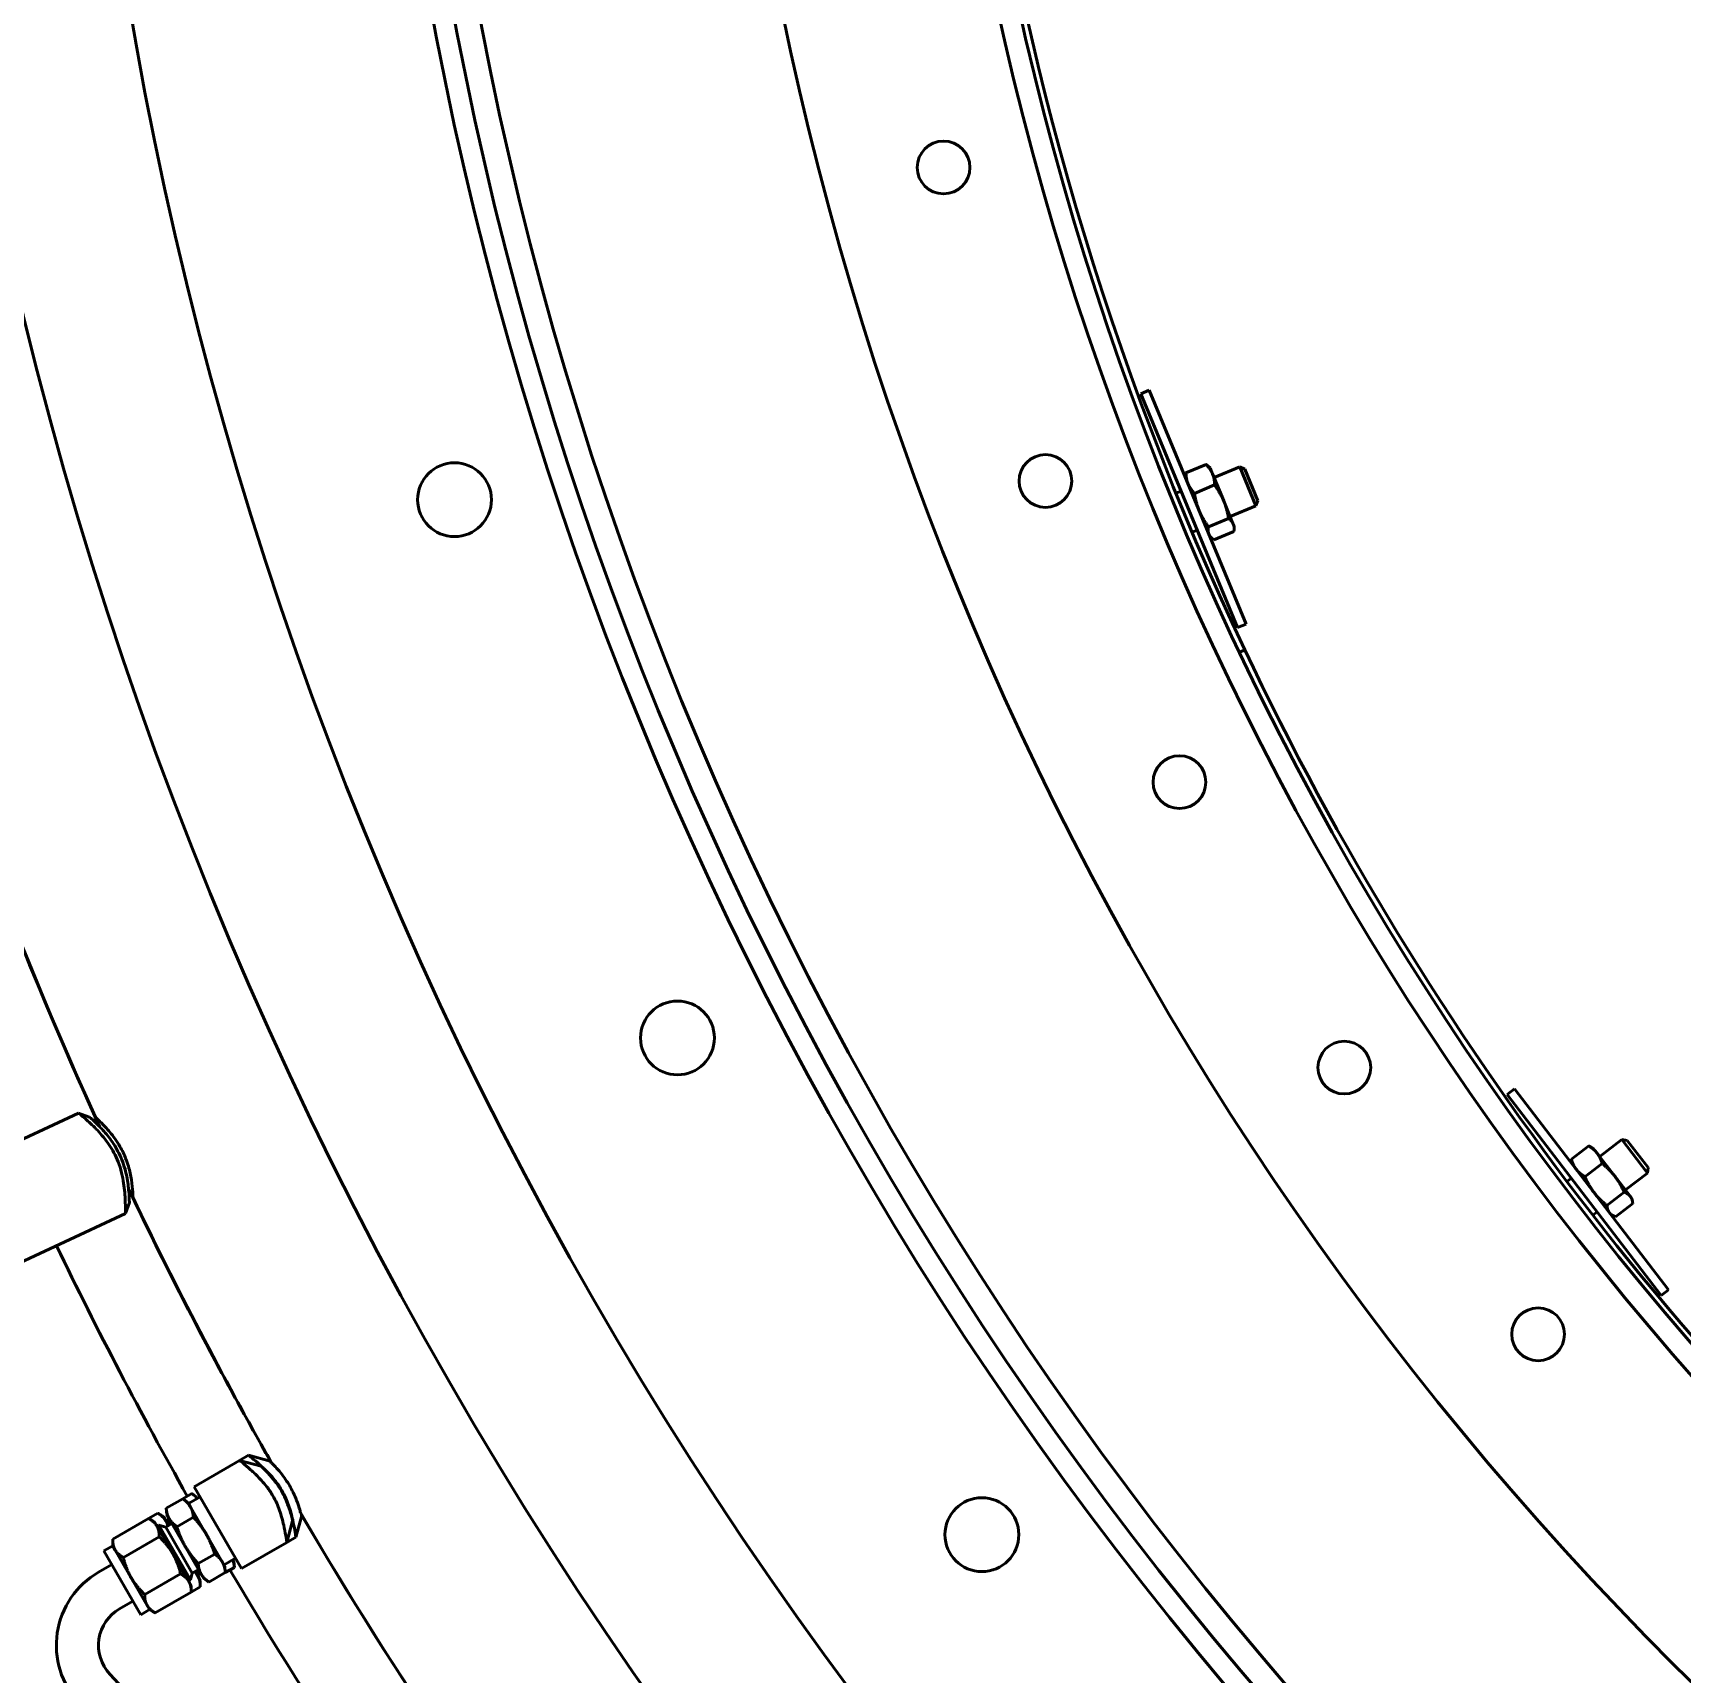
# Model space of a CAD drawing. Header units: inches. Extents: x 11 to 1621, y 11 to 1332.
# Drawn here: x 1200.35 to 1219.9, y 330.87 to 350.31 of the extents above; entities that cross this region are included whole.
import ezdxf

# ---------------------------------------------------------------- set-up
doc = ezdxf.new("R2010")
doc.units = ezdxf.units.IN
doc.header["$LTSCALE"] = 48
doc.header["$MEASUREMENT"] = 0
doc.layers.add('Visible (ANSI)', color=7, linetype='Continuous', lineweight=50)

msp = doc.modelspace()

# ---------------------------------------------------------------- linework, layer by layer
at = {"layer": 'Visible (ANSI)'}
for p, q in [((1213.483076, 346.039067), (1213.584148, 346.080933)), ((1213.483076, 346.039067), (1214.631126, 343.267428)), ((1213.584148, 346.080933), (1214.732199, 343.309294)), ((1214.018877, 345.102095), (1214.258066, 345.20117)), ((1214.303841, 345.161348), (1214.278707, 345.18438)), ((1214.333496, 345.089754), (1214.303841, 345.161348)), ((1214.351677, 345.045863), (1214.655336, 345.171643)), ((1214.846678, 344.709703), (1214.655336, 345.171643)), ((1214.715682, 345.145562), (1214.655336, 345.171643)), ((1214.715682, 345.145562), (1214.870907, 344.770816)), ((1214.014667, 345.041568), (1214.016154, 345.075627)), ((1214.119753, 344.858559), (1214.358942, 344.957634)), ((1214.466079, 344.769672), (1214.333496, 345.089754)), ((1213.900191, 344.858852), (1213.96143, 344.884218)), ((1214.57993, 344.494811), (1214.466079, 344.769672)), ((1214.870907, 344.770816), (1214.846678, 344.709703)), ((1214.284042, 344.46193), (1214.523231, 344.561005)), ((1214.543019, 344.583923), (1214.846678, 344.709703)), ((1214.091533, 344.396912), (1214.152772, 344.422278)), ((1214.30168, 344.348658), (1214.326814, 344.325627)), ((1214.347455, 344.308836), (1214.586644, 344.407912)), ((1214.590854, 344.468438), (1214.57993, 344.494811)), ((1214.590854, 344.468438), (1214.589367, 344.43438)), ((1214.631126, 343.267428), (1214.732199, 343.309294)), ((1214.658068, 342.978312), (1214.714559, 343.005052)), ((1217.825978, 337.733782), (1217.912771, 337.80038)), ((1217.825978, 337.733782), (1219.652263, 335.353722)), ((1217.912771, 337.80038), (1219.739056, 335.42032)), ((1199.132752, 336.692988), (1200.894999, 337.514738)), ((1200.894999, 337.514738), (1201.025154, 337.466479)), ((1218.586029, 336.967411), (1218.791425, 337.125018)), ((1218.845948, 337.0984), (1218.815708, 337.114142)), ((1218.922043, 336.999231), (1219.182801, 337.199318)), ((1219.487182, 336.802641), (1219.182801, 337.199318)), ((1219.24784, 337.189744), (1219.182801, 337.199318)), ((1219.24784, 337.189744), (1219.494768, 336.867942)), ((1218.597628, 336.907858), (1218.590249, 336.941141)), ((1218.746499, 336.758282), (1218.951896, 336.915888)), ((1218.893122, 337.036921), (1218.845948, 337.0984)), ((1219.10403, 336.76206), (1218.893122, 337.036921)), ((1218.534343, 336.701739), (1218.58693, 336.74209)), ((1219.285141, 336.526031), (1219.10403, 336.76206)), ((1219.226423, 336.602554), (1219.487182, 336.802641)), ((1219.494768, 336.867942), (1219.487182, 336.802641)), ((1219.007845, 336.417689), (1219.213242, 336.575295)), ((1219.302519, 336.503385), (1219.285141, 336.526031)), ((1201.497436, 336.453667), (1201.450742, 336.322943)), ((1218.838724, 336.305062), (1218.891311, 336.345413)), ((1219.108721, 336.286225), (1219.314118, 336.443831)), ((1219.302519, 336.503385), (1219.309897, 336.470102)), ((1199.688495, 335.501194), (1201.450742, 336.322943)), ((1219.054199, 336.312843), (1219.084438, 336.297101)), ((1219.652263, 335.353722), (1219.739056, 335.42032)), ((1202.80381, 333.396459), (1202.910791, 333.458224)), ((1202.910791, 333.458224), (1203.16692, 333.389594)), ((1202.266838, 333.086438), (1202.80381, 333.396459)), ((1202.80381, 333.396459), (1203.05994, 333.327829)), ((1202.826838, 332.11649), (1202.266838, 333.086438)), ((1202.129218, 332.943684), (1201.934033, 332.830994)), ((1201.940542, 332.7566), (1201.934033, 332.830994)), ((1202.236198, 333.005449), (1202.129218, 332.943684)), ((1202.19039, 332.90085), (1202.129218, 332.943684)), ((1202.219697, 332.850089), (1202.19039, 332.90085)), ((1202.336838, 332.965195), (1202.19914, 332.885695)), ((1202.40914, 332.521964), (1202.219697, 332.850089)), ((1202.29737, 332.962615), (1202.236198, 333.005449)), ((1202.30612, 332.94746), (1202.29737, 332.962615)), ((1201.725636, 332.710676), (1201.299683, 332.464752)), ((1201.832616, 332.772441), (1201.725636, 332.710676)), ((1201.793318, 332.6716), (1201.725636, 332.710676)), ((1201.822625, 332.620839), (1201.793318, 332.6716)), ((1202.012068, 332.292714), (1201.822625, 332.620839)), ((1201.824568, 332.617473), (1201.846608, 332.630198)), ((1201.900298, 332.733365), (1201.832616, 332.772441)), ((1202.221608, 331.980679), (1201.846608, 332.630198)), ((1201.927955, 332.608402), (1201.846608, 332.630198)), ((1201.929605, 332.682604), (1201.900298, 332.733365)), ((1201.927955, 332.608402), (1202.001567, 332.650902)), ((1201.961323, 332.627667), (1201.929605, 332.682604)), ((1201.931548, 332.679238), (1201.953588, 332.691963)), ((1201.940542, 332.7566), (1201.969849, 332.705839)), ((1201.983363, 332.640392), (1201.953588, 332.691963)), ((1201.982302, 332.68427), (1201.953588, 332.691963)), ((1201.969849, 332.705839), (1202.159292, 332.377714)), ((1202.255513, 332.724934), (1202.060329, 332.612244)), ((1203.43244, 332.68264), (1203.36381, 332.426511)), ((1203.53942, 332.744405), (1203.470791, 332.488276)), ((1201.299683, 332.3866), (1201.299683, 332.464752)), ((1201.851932, 332.491926), (1201.425979, 332.246002)), ((1202.243405, 332.062026), (1201.927955, 332.608402)), ((1202.598583, 332.193839), (1202.40914, 332.521964)), ((1202.826838, 332.11649), (1203.36381, 332.426511)), ((1203.36381, 332.426511), (1203.470791, 332.488276)), ((1201.19576, 332.3266), (1201.299683, 332.3866)), ((1201.63326, 331.568828), (1201.19576, 332.3266)), ((1201.299683, 332.3866), (1201.32899, 332.335839)), ((1201.32899, 332.335839), (1201.518433, 332.007714)), ((1202.201511, 331.964589), (1202.012068, 332.292714)), ((1202.159292, 332.377714), (1202.348735, 332.049589)), ((1202.508104, 332.287434), (1202.31292, 332.174744)), ((1202.756838, 332.237733), (1202.61914, 332.158233)), ((1201.131789, 332.07316), (1201.28951, 332.16422)), ((1202.104522, 332.054426), (1201.678569, 331.808502)), ((1202.243405, 332.062026), (1202.221608, 331.980679)), ((1202.243405, 332.062026), (1202.317017, 332.104526)), ((1202.308491, 332.026354), (1202.276773, 332.081291)), ((1202.328588, 332.042444), (1202.298813, 332.094016)), ((1202.306548, 332.029719), (1202.328588, 332.042444)), ((1202.336282, 332.071158), (1202.328588, 332.042444)), ((1202.348735, 332.049589), (1202.378042, 331.998828)), ((1202.634399, 332.068684), (1202.439215, 331.955994)), ((1202.62789, 332.143078), (1202.598583, 332.193839)), ((1202.62789, 332.143078), (1202.634399, 332.068684)), ((1202.741379, 332.130449), (1202.634399, 332.068684)), ((1202.73487, 332.204843), (1202.72612, 332.219998)), ((1202.73487, 332.204843), (1202.741379, 332.130449)), ((1201.518433, 332.007714), (1201.707876, 331.679589)), ((1202.230818, 331.835676), (1201.804865, 331.589752)), ((1202.199568, 331.967954), (1202.221608, 331.980679)), ((1202.230818, 331.913828), (1202.201511, 331.964589)), ((1202.230818, 331.913828), (1202.230818, 331.835676)), ((1202.337798, 331.897441), (1202.230818, 331.835676)), ((1202.337798, 331.975593), (1202.308491, 332.026354)), ((1202.337798, 331.975593), (1202.337798, 331.897441)), ((1202.378042, 331.998828), (1202.439215, 331.955994)), ((1201.381789, 331.640147), (1201.53951, 331.731207)), ((1201.707876, 331.679589), (1201.737183, 331.628828)), ((1201.63326, 331.568828), (1201.737183, 331.628828)), ((1201.737183, 331.628828), (1201.804865, 331.589752)), ((1202.157566, 329.910168), (1201.266112, 330.866135))]:
    msp.add_line(p, q, dxfattribs=at)
for centre, radius in [((1247.196979, 358.380235), 48.3125), ((1247.196979, 358.380235), 46.34375), ((1247.196979, 358.380235), 42.829288), ((1247.196979, 358.380235), 42.579288), ((1247.196979, 358.380235), 42.279288), ((1247.196979, 358.380235), 38.75), ((1247.196979, 358.380235), 36.25), ((1247.196979, 358.380235), 36), ((1211.14589, 348.720374), 0.3125), ((1205.350493, 344.783487), 0.4375), ((1212.353112, 345.004927), 0.3125), ((1213.94209, 341.436022), 0.3125), ((1207.992692, 338.404653), 0.4375), ((1215.895417, 338.052762), 0.3125), ((1218.191689, 334.892214), 0.3125), ((1211.600232, 332.517684), 0.4375)]:
    msp.add_circle(centre, radius, dxfattribs=at)
for centre, radius, start, end in [((1247.196979, 358.380235), 35.9375, 169.67, 205.33), ((1247.196979, 358.380235), 50.62647, 185.6707611, 204.5383137), ((1247.196979, 358.380235), 50.625, 185.6709263, 204.4029813), ((1247.196979, 358.380235), 35.9375, 205.33, 229.67), ((1247.196979, 358.380235), 50.62647, 205.4616863, 209.5835238), ((1247.196979, 358.380235), 50.625, 205.5970187, 209.6109516), ((1247.196979, 358.380235), 51.6875, 205.7288608, 209.4399956), ((1247.196979, 358.380235), 50.625, 210.3890484, 225.601263), ((1247.196979, 358.380235), 50.62647, 210.4164762, 225.3961106), ((1201.631789, 331.207134), 1, 120, 223), ((1247.196979, 358.380235), 51.6875, 210.5600044, 218.3089684), ((1201.631789, 331.207134), 0.5, 120, 223)]:
    msp.add_arc(centre, radius, start, end, dxfattribs=at)
for points, weights in [([(1214.258066, 345.20117), (1214.269492, 345.192823), (1214.278707, 345.18438)], [1, 1.01005189042, 1.01477953359]), ([(1214.333496, 345.089754), (1214.310088, 345.146267), (1214.258066, 345.20117)], [1, 1.0379548493, 1]), ([(1214.016154, 345.075627), (1214.016699, 345.088113), (1214.018877, 345.102095)], [1.01477953359, 1.01005189042, 1]), ([(1214.018877, 345.102095), (1214.020914, 345.026487), (1214.044322, 344.969974)], [1, 1.0379548493, 1]), ([(1214.044322, 344.969974), (1214.067731, 344.913462), (1214.119753, 344.858559)], [1, 1.0379548493, 1]), ([(1214.358942, 344.957634), (1214.356905, 345.033242), (1214.333496, 345.089754)], [1, 1.0379548493, 1]), ([(1214.466079, 344.769672), (1214.427956, 344.86171), (1214.358942, 344.957634)], [1, 1.0379548493, 1]), ([(1214.119753, 344.858559), (1214.138781, 344.74193), (1214.176905, 344.649892)], [1, 1.0379548493, 1]), ([(1214.523231, 344.561005), (1214.504202, 344.677634), (1214.466079, 344.769672)], [1, 1.0379548493, 1]), ([(1214.176905, 344.649892), (1214.215028, 344.557854), (1214.284042, 344.46193)], [1, 1.0379548493, 1]), ([(1214.57993, 344.494811), (1214.565215, 344.530336), (1214.523231, 344.561005)], [1, 1.0379548493, 1]), ([(1214.284042, 344.46193), (1214.276041, 344.410556), (1214.290756, 344.375031)], [1, 1.0379548493, 1]), ([(1214.290756, 344.375031), (1214.305471, 344.339505), (1214.347455, 344.308836)], [1, 1.0379548493, 1]), ([(1214.586644, 344.407912), (1214.594645, 344.459285), (1214.57993, 344.494811)], [1, 1.0379548493, 1]), ([(1218.791425, 337.125018), (1218.804622, 337.119913), (1218.815708, 337.114142)], [1, 1.01005189042, 1.01477953359]), ([(1218.893122, 337.036921), (1218.855885, 337.08545), (1218.791425, 337.125018)], [1, 1.0379548493, 1]), ([(1218.590249, 336.941141), (1218.587544, 336.953343), (1218.586029, 336.967411)], [1.01477953359, 1.01005189042, 1]), ([(1218.586029, 336.967411), (1218.607565, 336.894907), (1218.644802, 336.846379)], [1, 1.0379548493, 1]), ([(1218.951896, 336.915888), (1218.930359, 336.988393), (1218.893122, 337.036921)], [1, 1.0379548493, 1]), ([(1219.10403, 336.76206), (1219.043385, 336.841095), (1218.951896, 336.915888)], [1, 1.0379548493, 1]), ([(1218.644802, 336.846379), (1218.68204, 336.79785), (1218.746499, 336.758282)], [1, 1.0379548493, 1]), ([(1218.746499, 336.758282), (1218.795065, 336.650553), (1218.855711, 336.571518)], [1, 1.0379548493, 1]), ([(1219.213242, 336.575295), (1219.164676, 336.683025), (1219.10403, 336.76206)], [1, 1.0379548493, 1]), ([(1218.855711, 336.571518), (1218.916356, 336.492483), (1219.007845, 336.417689)], [1, 1.0379548493, 1]), ([(1219.285141, 336.526031), (1219.261733, 336.556538), (1219.213242, 336.575295)], [1, 1.0379548493, 1]), ([(1219.314118, 336.443831), (1219.30855, 336.495525), (1219.285141, 336.526031)], [1, 1.0379548493, 1]), ([(1219.007845, 336.417689), (1219.013413, 336.365995), (1219.036822, 336.335489)], [1, 1.0379548493, 1]), ([(1219.036822, 336.335489), (1219.06023, 336.304983), (1219.108721, 336.286225)], [1, 1.0379548493, 1]), ([(1201.934033, 332.830994), (1201.940542, 332.7566), (1201.969849, 332.705839)], [1, 1.0379548493, 1]), ([(1202.219697, 332.850089), (1202.19039, 332.90085), (1202.129218, 332.943684)], [1, 1.0379548493, 1]), ([(1202.255513, 332.724934), (1202.249004, 332.799328), (1202.219697, 332.850089)], [1, 1.0379548493, 1]), ([(1202.303027, 332.945673), (1202.277124, 332.976792), (1202.236198, 333.005449)], [1.01701646495, 1.02507774964, 1]), ([(1201.822625, 332.620839), (1201.793318, 332.6716), (1201.725636, 332.710676)], [1, 1.0379548493, 1]), ([(1201.851932, 332.491926), (1201.851932, 332.570078), (1201.822625, 332.620839)], [1, 1.0379548493, 1]), ([(1201.929605, 332.682604), (1201.900298, 332.733365), (1201.832616, 332.772441)], [1, 1.0379548493, 1]), ([(1201.95231, 332.622463), (1201.945144, 332.65569), (1201.929605, 332.682604)], [1.01894418765, 1.01977162407, 1]), ([(1201.969849, 332.705839), (1201.999156, 332.655078), (1202.060329, 332.612244)], [1, 1.0379548493, 1]), ([(1202.40914, 332.521964), (1202.350526, 332.623486), (1202.255513, 332.724934)], [1, 1.0379548493, 1]), ([(1201.299683, 332.464752), (1201.299683, 332.3866), (1201.32899, 332.335839)], [1, 1.0379548493, 1]), ([(1202.012068, 332.292714), (1201.953454, 332.394236), (1201.851932, 332.491926)], [1, 1.0379548493, 1]), ([(1202.060329, 332.612244), (1202.100678, 332.479236), (1202.159292, 332.377714)], [1, 1.0379548493, 1]), ([(1202.508104, 332.287434), (1202.467754, 332.420442), (1202.40914, 332.521964)], [1, 1.0379548493, 1]), ([(1201.32899, 332.335839), (1201.358297, 332.285078), (1201.425979, 332.246002)], [1, 1.0379548493, 1]), ([(1201.425979, 332.246002), (1201.459819, 332.109236), (1201.518433, 332.007714)], [1, 1.0379548493, 1]), ([(1202.104522, 332.054426), (1202.070682, 332.191192), (1202.012068, 332.292714)], [1, 1.0379548493, 1]), ([(1202.159292, 332.377714), (1202.217906, 332.276192), (1202.31292, 332.174744)], [1, 1.0379548493, 1]), ([(1202.598583, 332.193839), (1202.569276, 332.2446), (1202.508104, 332.287434)], [1, 1.0379548493, 1]), ([(1202.201511, 331.964589), (1202.172204, 332.01535), (1202.104522, 332.054426)], [1, 1.0379548493, 1]), ([(1202.308491, 332.026354), (1202.292952, 332.053268), (1202.26776, 332.076088)], [1, 1.01977162407, 1.01894418765]), ([(1202.31292, 332.174744), (1202.319428, 332.10035), (1202.348735, 332.049589)], [1, 1.0379548493, 1]), ([(1202.348735, 332.049589), (1202.378042, 331.998828), (1202.439215, 331.955994)], [1, 1.0379548493, 1]), ([(1202.634399, 332.068684), (1202.62789, 332.143078), (1202.598583, 332.193839)], [1, 1.0379548493, 1]), ([(1202.741379, 332.130449), (1202.737025, 332.18022), (1202.723027, 332.218212)], [1, 1.02507774964, 1.01701646495]), ([(1201.518433, 332.007714), (1201.577047, 331.906192), (1201.678569, 331.808502)], [1, 1.0379548493, 1]), ([(1202.230818, 331.835676), (1202.230818, 331.913828), (1202.201511, 331.964589)], [1, 1.0379548493, 1]), ([(1202.337798, 331.897441), (1202.337798, 331.975593), (1202.308491, 332.026354)], [1, 1.0379548493, 1]), ([(1201.678569, 331.808502), (1201.678569, 331.73035), (1201.707876, 331.679589)], [1, 1.0379548493, 1]), ([(1201.707876, 331.679589), (1201.737183, 331.628828), (1201.804865, 331.589752)], [1, 1.0379548493, 1])]:
    msp.add_rational_spline(points, weights, degree=2, dxfattribs=at)
for points, knots in [([(1200.894999, 337.514738), (1200.894999, 337.514738), (1200.902199, 337.508839), (1200.930053, 337.485507), (1200.951048, 337.467771), (1201.012966, 337.41316), (1201.05816, 337.371742), (1201.150022, 337.276772), (1201.19647, 337.223684), (1201.282873, 337.103714), (1201.321726, 337.03657), (1201.387055, 336.883201), (1201.41024, 336.796173), (1201.438059, 336.634453), (1201.444302, 336.559731), (1201.450448, 336.437754), (1201.450811, 336.389428), (1201.450902, 336.335355), (1201.45075, 336.322955), (1201.450743, 336.322944)], [-10.724766538, -10.724766538, -10.724766538, -10.724766538, -10.296575949, -10.296575949, -9.848669821, -9.848669821, -9.213224056, -9.213224056, -8.599769959, -8.599769959, -7.951993889, -7.951993889, -7.199394846, -7.199394846, -6.505420217, -6.505420217, -5.859700342, -5.859700342, -5.363383567, -5.363383567, -5.363383567, -5.363383567]), ([(1201.497436, 336.453667), (1201.497442, 336.453663), (1201.497265, 336.462529), (1201.495874, 336.502523), (1201.494414, 336.53903), (1201.486198, 336.636249), (1201.478993, 336.698198), (1201.450807, 336.837448), (1201.428358, 336.915118), (1201.368536, 337.053869), (1201.333929, 337.115249), (1201.259657, 337.223457), (1201.220851, 337.270567), (1201.146684, 337.352475), (1201.111664, 337.386763), (1201.065285, 337.430538), (1201.050083, 337.444261), (1201.030168, 337.462093), (1201.025154, 337.466479), (1201.025154, 337.466479)], [5.363383567, 5.363383567, 5.363383567, 5.363383567, 5.859700342, 5.859700342, 6.505420217, 6.505420217, 7.199394846, 7.199394846, 7.951993889, 7.951993889, 8.599769959, 8.599769959, 9.213224056, 9.213224056, 9.848669821, 9.848669821, 10.296575949, 10.296575949, 10.724766538, 10.724766538, 10.724766538, 10.724766538]), ([(1201.094707, 337.464424), (1201.094707, 337.464424), (1201.097745, 337.461748), (1201.109805, 337.450927), (1201.118967, 337.442652), (1201.151259, 337.412517), (1201.179476, 337.385397), (1201.247049, 337.312973), (1201.286961, 337.266274), (1201.34643, 337.182259), (1201.36675, 337.150712), (1201.398854, 337.094458), (1201.411225, 337.070875), (1201.433804, 337.02363), (1201.444004, 337.000175), (1201.46564, 336.945303), (1201.476304, 336.914033), (1201.502067, 336.827052), (1201.513399, 336.773088), (1201.530361, 336.667441), (1201.534741, 336.618079), (1201.539465, 336.546935), (1201.540115, 336.523756), (1201.540523, 336.510105), (1201.540584, 336.50827), (1201.540589, 336.50827)], [-8.552091484, -8.552091484, -8.552091484, -8.552091484, -8.276703759, -8.276703759, -7.991853894, -7.991853894, -7.49315062, -7.49315062, -6.943158271, -6.943158271, -6.645983995, -6.645983995, -6.441967956, -6.441967956, -6.246617733, -6.246617733, -5.988593446, -5.988593446, -5.519173413, -5.519173413, -4.969536544, -4.969536544, -4.464239084, -4.464239084, -4.277286822, -4.277286822, -4.277286822, -4.277286822]), ([(1201.369652, 337.046469), (1201.373235, 337.039776), (1201.376702, 337.032993), (1201.384522, 337.01692), (1201.388758, 337.0076), (1201.394242, 336.994649), (1201.395704, 336.9911), (1201.397128, 336.987546)], [-3.8611885962, -3.8611885962, -3.8611885962, -3.8611885962, -3.8029019611, -3.8029019611, -3.7247672052, -3.7247672052, -3.6953601977, -3.6953601977, -3.6953601977, -3.6953601977]), ([(1202.910791, 333.458224), (1202.910791, 333.458224), (1202.910791, 333.458223), (1202.910957, 333.458091), (1202.919455, 333.45133), (1202.954185, 333.423055), (1202.982433, 333.399823), (1203.031848, 333.356919), (1203.050351, 333.340449), (1203.081122, 333.312029), (1203.093994, 333.299865), (1203.150184, 333.245042), (1203.194879, 333.196811), (1203.260473, 333.111664), (1203.28467, 333.075563), (1203.305503, 333.039479)], [-6.532096483, -6.532096483, -6.532096483, -6.532096483, -6.528026183, -6.528026183, -6.134945495, -6.134945495, -5.688632251, -5.688632251, -5.444319683, -5.444319683, -5.279592431, -5.279592431, -4.736232988, -4.736232988, -4.354730989, -4.354730989, -4.354730989, -4.354730989]), ([(1202.803811, 333.396459), (1202.803811, 333.396459), (1202.803811, 333.396458), (1202.803977, 333.396326), (1202.812475, 333.389565), (1202.847205, 333.36129), (1202.875453, 333.338058), (1202.924868, 333.295154), (1202.943371, 333.278684), (1202.974142, 333.250264), (1202.987014, 333.2381), (1203.043203, 333.183277), (1203.087899, 333.135046), (1203.153493, 333.049899), (1203.17769, 333.013798), (1203.198523, 332.977714)], [-6.532096483, -6.532096483, -6.532096483, -6.532096483, -6.528026183, -6.528026183, -6.134945495, -6.134945495, -5.688632251, -5.688632251, -5.444319683, -5.444319683, -5.279592431, -5.279592431, -4.736232988, -4.736232988, -4.354730989, -4.354730989, -4.354730989, -4.354730989]), ([(1203.299249, 333.035868), (1203.283565, 333.063034), (1203.265922, 333.090559), (1203.220286, 333.154936), (1203.190993, 333.190742), (1203.156859, 333.229233), (1203.149221, 333.237614), (1203.131367, 333.256827), (1203.121012, 333.267608), (1203.094335, 333.294788), (1203.080362, 333.308309), (1203.063806, 333.324202), (1203.060016, 333.327758), (1203.059941, 333.327829), (1203.05994, 333.327829), (1203.05994, 333.327829)], [4.354730989, 4.354730989, 4.354730989, 4.354730989, 4.736232988, 4.736232988, 5.279592431, 5.279592431, 5.444319683, 5.444319683, 5.688632251, 5.688632251, 6.134945495, 6.134945495, 6.528026183, 6.528026183, 6.532096483, 6.532096483, 6.532096483, 6.532096483]), ([(1203.17402, 333.382852), (1203.169307, 333.387355), (1203.16698, 333.389538), (1203.166921, 333.389594), (1203.16692, 333.389594), (1203.16692, 333.389594)], [6.2208673581, 6.2208673581, 6.2208673581, 6.2208673581, 6.5280261827, 6.5280261827, 6.5320964831, 6.5320964831, 6.5320964831, 6.5320964831]), ([(1203.183579, 333.366015), (1203.183579, 333.366015), (1203.186314, 333.363373), (1203.197101, 333.352717), (1203.205249, 333.344601), (1203.230461, 333.318486), (1203.249672, 333.297919), (1203.291568, 333.248826), (1203.313743, 333.221054), (1203.353003, 333.166274), (1203.369875, 333.140857), (1203.40103, 333.08944), (1203.415215, 333.063886), (1203.443389, 333.008432), (1203.456736, 332.978942), (1203.483316, 332.914244), (1203.495027, 332.880652), (1203.513074, 332.823986), (1203.519196, 332.801607), (1203.52591, 332.776361), (1203.527344, 332.770626), (1203.527333, 332.770623)], [0, 0, 0, 0, 0.220649572, 0.220649572, 0.447888272, 0.447888272, 0.774029067, 0.774029067, 1.08215911, 1.08215911, 1.318926606, 1.318926606, 1.541467073, 1.541467073, 1.800934119, 1.800934119, 2.140782745, 2.140782745, 2.488539927, 2.488539927, 2.764607255, 2.764607255, 2.764607255, 2.764607255]), ([(1203.43244, 332.68264), (1203.43244, 332.68264), (1203.431997, 332.684513), (1203.429501, 332.694863), (1203.426592, 332.706901), (1203.417265, 332.742733), (1203.410429, 332.767758), (1203.396922, 332.811667), (1203.390867, 332.830322), (1203.370365, 332.888358), (1203.353288, 332.930561), (1203.322851, 332.993247), (1203.311241, 333.015097), (1203.299249, 333.035868)], [10.886827472, 10.886827472, 10.886827472, 10.886827472, 11.130694117, 11.130694117, 11.530558826, 11.530558826, 11.974604272, 11.974604272, 12.247005058, 12.247005058, 12.772499895, 12.772499895, 13.064192966, 13.064192966, 13.064192966, 13.064192966]), ([(1203.305503, 333.039479), (1203.321431, 333.01189), (1203.336403, 332.982615), (1203.374774, 332.896885), (1203.395253, 332.836972), (1203.419721, 332.748979), (1203.426919, 332.719639), (1203.44308, 332.648075), (1203.451403, 332.604206), (1203.463088, 332.53757), (1203.466896, 332.513329), (1203.470194, 332.492203), (1203.470791, 332.488276), (1203.470791, 332.488276)], [-13.064192966, -13.064192966, -13.064192966, -13.064192966, -12.772499895, -12.772499895, -12.247005058, -12.247005058, -11.974604272, -11.974604272, -11.530558826, -11.530558826, -11.130694117, -11.130694117, -10.886827472, -10.886827472, -10.886827472, -10.886827472]), ([(1203.198523, 332.977714), (1203.214451, 332.950125), (1203.229423, 332.92085), (1203.267794, 332.83512), (1203.288273, 332.775207), (1203.312741, 332.687214), (1203.319939, 332.657874), (1203.3361, 332.58631), (1203.344423, 332.542441), (1203.356108, 332.475805), (1203.359916, 332.451564), (1203.363214, 332.430438), (1203.36381, 332.426511), (1203.36381, 332.426511)], [-13.064192966, -13.064192966, -13.064192966, -13.064192966, -12.772499895, -12.772499895, -12.247005058, -12.247005058, -11.974604272, -11.974604272, -11.530558826, -11.530558826, -11.130694117, -11.130694117, -10.886827472, -10.886827472, -10.886827472, -10.886827472]), ([(1203.53942, 332.744405), (1203.53942, 332.744405), (1203.538977, 332.746278), (1203.53777, 332.751282), (1203.53747, 332.752524), (1203.537131, 332.753923)], [10.8868274718, 10.8868274718, 10.8868274718, 10.8868274718, 11.1306941173, 11.1306941173, 11.1980565969, 11.1980565969, 11.1980565969, 11.1980565969])]:
    msp.add_open_spline(points, degree=3, knots=knots, dxfattribs=at)

doc.saveas('drawing.dxf')
